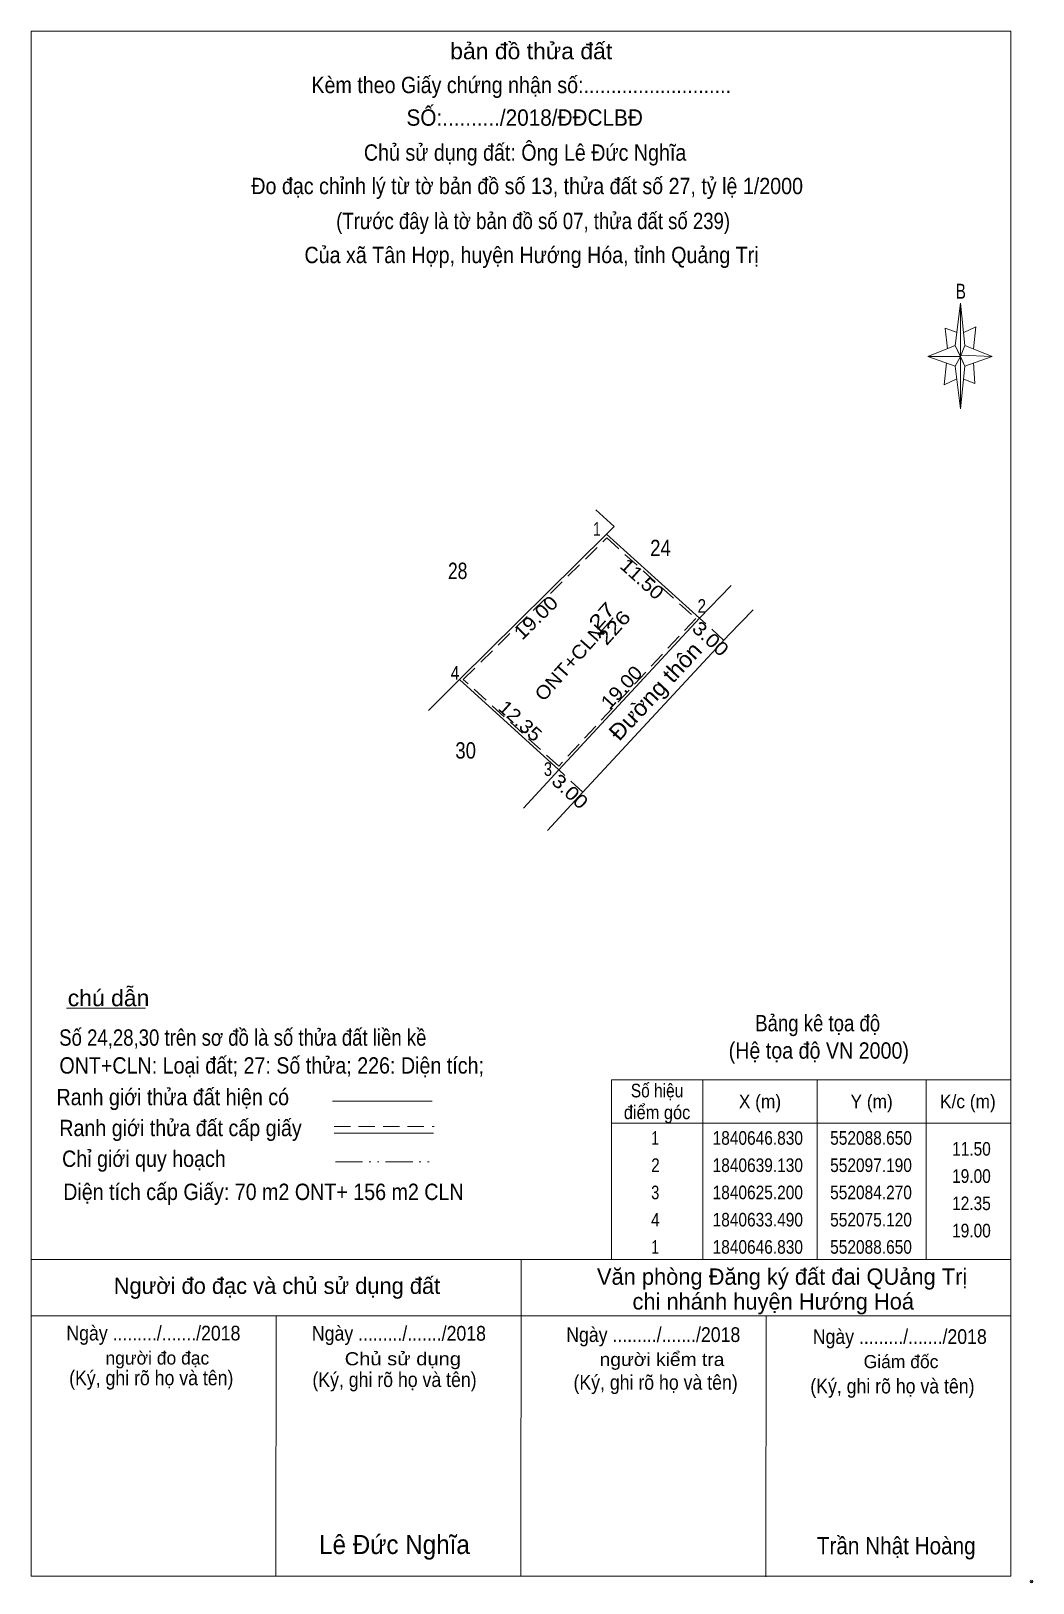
# Model space of a CAD drawing. Header units: metres. Extents: x 551515 to 552128, y 1840551 to 1840735.
# Drawn here: x 552035.8 to 552127.8, y 1840550.6 to 1840693 of the extents above; entities that cross this region are included whole.
import ezdxf
from ezdxf.enums import TextEntityAlignment as Align

# ---------------------------------------------------------------- set-up
doc = ezdxf.new("R2010")
doc.units = ezdxf.units.M
doc.header["$LTSCALE"] = 0.5
doc.header["$PDMODE"] = 32
doc.header["$PDSIZE"] = 0.25
doc.linetypes.add('DASH_DOUBLE_DOT', pattern=[9.2, 5, -1.2, 0.3, -1.2, 0.3, -1.2])
doc.linetypes.add('MEDIUM_DASHED', pattern=[4.5, 3, -1.5])
for name, color, linetype, lineweight in [('17', 7, 'Continuous', 13), ('2', 7, 'Continuous', 13), ('5', 7, 'Continuous', 13), ('6', 7, 'Continuous', 13), ('63', 7, 'Continuous', 13)]:
    doc.layers.add(name, color=color, linetype=linetype, lineweight=lineweight)
doc.layers.add('32', color=7, linetype='Continuous')

msp = doc.modelspace()

# ---------------------------------------------------------------- linework, layer by layer
at = {"layer": '17'}
for p, q in [((552039.05, 1840603.33), (552046.29, 1840603.33)), ((552080.78, 1840551.17), (552080.8, 1840580.27)), ((552058.28, 1840551.19), (552058.3, 1840575.1)), ((552103.28, 1840551.15), (552103.3, 1840575.06))]:
    msp.add_line(p, q, dxfattribs=at)
at = {"layer": '2'}
for p, q in [((552089.35, 1840647.53), (552087.66, 1840649.07)), ((552089.35, 1840647.53), (552087.66, 1840649.07)), ((552089.35, 1840647.53), (552087.66, 1840649.07)), ((552089.35, 1840647.53), (552087.66, 1840649.07)), ((552089.35, 1840647.53), (552087.66, 1840649.07)), ((552089.35, 1840647.53), (552087.66, 1840649.07)), ((552089.35, 1840647.53), (552087.66, 1840649.07)), ((552088.65, 1840646.83), (552097.19, 1840639.13)), ((552088.65, 1840646.83), (552097.19, 1840639.13)), ((552100.09, 1840642.13), (552097.19, 1840639.13)), ((552084.27, 1840625.2), (552097.19, 1840639.13)), ((552084.27, 1840625.2), (552097.19, 1840639.13)), ((552087.85, 1840637.58), (552089.25, 1840639.15)), ((552072.28, 1840630.65), (552075.12, 1840633.49)), ((552072.28, 1840630.65), (552075.12, 1840633.49)), ((552072.28, 1840630.65), (552075.12, 1840633.49)), ((552072.28, 1840630.65), (552075.12, 1840633.49)), ((552072.28, 1840630.65), (552075.12, 1840633.49)), ((552072.28, 1840630.65), (552075.12, 1840633.49)), ((552072.28, 1840630.65), (552075.12, 1840633.49)), ((552072.28, 1840630.65), (552075.12, 1840633.49)), ((552084.27, 1840625.2), (552075.12, 1840633.49)), ((552084.27, 1840625.2), (552075.12, 1840633.49)), ((552084.27, 1840625.2), (552081.01, 1840621.69))]:
    msp.add_line(p, q, dxfattribs=at)
at = {"layer": '2', "linetype": 'MEDIUM_DASHED'}
for p, q in [((552099.4, 1840637.09), (552097.19, 1840639.13)), ((552086.47, 1840623.16), (552084.27, 1840625.2))]:
    msp.add_line(p, q, dxfattribs=at)
at = {"layer": '2'}
for points in [[(552075.12, 1840633.49), (552088.65, 1840646.83), (552089.35, 1840647.53)], [(552075.12, 1840633.49), (552088.65, 1840646.83), (552089.35, 1840647.53)], [(552102.11, 1840639.9), (552099.91, 1840637.64), (552086.47, 1840623.17), (552083.21, 1840619.65)]]:
    msp.add_lwpolyline(points, dxfattribs=at)
at = {"layer": '2', "linetype": 'MEDIUM_DASHED'}
msp.add_lwpolyline([(552088.66, 1840646.49), (552096.83, 1840639.11), (552084.25, 1840625.55), (552075.48, 1840633.5)], close=True, dxfattribs=at)
at = {"layer": '5'}
for p, q in [((552035.78, 1840551.21), (552035.78, 1840693.01)), ((552120.65, 1840664.15), (552121.15, 1840668.05)), ((552121.55, 1840664.15), (552124.05, 1840663.15)), ((552120.65, 1840662.25), (552118.15, 1840663.15)), ((552121.55, 1840662.25), (552121.15, 1840658.35)), ((552122.35, 1840662.55), (552122.45, 1840660.65)), ((552122.45, 1840660.65), (552121.45, 1840661.05))]:
    msp.add_line(p, q, dxfattribs=at)
for points in [[(552035.78, 1840693.01), (552125.78, 1840693.01), (552125.78, 1840551.21)], [(552120.85, 1840665.35), (552119.75, 1840665.75), (552119.95, 1840663.85)], [(552121.45, 1840665.35), (552122.55, 1840665.85), (552122.35, 1840663.85)], [(552121.15, 1840663.15), (552120.65, 1840664.15), (552118.15, 1840663.15)], [(552119.85, 1840662.55), (552119.65, 1840660.55), (552120.75, 1840661.05)], [(552121.15, 1840663.15), (552121.55, 1840662.25), (552124.05, 1840663.15)]]:
    msp.add_lwpolyline(points, dxfattribs=at)
for points in [[(552121.15, 1840668.05), (552121.55, 1840664.15), (552121.15, 1840663.15)], [(552121.15, 1840663.15), (552118.15, 1840663.15), (552120.65, 1840664.15), (552121.55, 1840662.25), (552124.05, 1840663.15), (552121.15, 1840663.25)], [(552121.15, 1840663.15), (552121.15, 1840658.35), (552120.65, 1840662.25)]]:
    msp.add_lwpolyline(points, close=True, dxfattribs=at)
at = {"layer": '6'}
for p, q in [((552063.47, 1840594.79), (552072.61, 1840594.79)), ((552063.61, 1840591.86), (552072.75, 1840591.86)), ((552035.78, 1840580.27), (552125.78, 1840580.27)), ((552035.78, 1840575.11), (552125.78, 1840575.11)), ((552125.78, 1840551.21), (552035.78, 1840551.21))]:
    msp.add_line(p, q, dxfattribs=at)
at = {"layer": '6', "linetype": 'MEDIUM_DASHED'}
msp.add_line((552063.61, 1840592.48), (552072.81, 1840592.48), dxfattribs=at)
at = {"layer": '6'}
msp.add_point((552127.68, 1840550.71), dxfattribs=at)
at = {"layer": '63'}
for p, q in [((552097.48, 1840596.77), (552097.48, 1840580.27)), ((552107.98, 1840596.77), (552107.98, 1840580.27)), ((552117.98, 1840596.77), (552117.98, 1840580.27)), ((552089.08, 1840592.77), (552125.78, 1840592.77))]:
    msp.add_line(p, q, dxfattribs=at)
at = {"layer": '63', "linetype": 'DASH_DOUBLE_DOT'}
msp.add_line((552063.74, 1840589.23), (552072.94, 1840589.23), dxfattribs=at)
at = {"layer": '63'}
msp.add_lwpolyline([(552089.08, 1840596.77), (552125.78, 1840596.77), (552125.78, 1840580.27), (552089.08, 1840580.27)], close=True, dxfattribs=at)

# ---------------------------------------------------------------- texts
at = {"layer": '2'}
for s, width, p in [(' 1', 0.75, (552088.1, 1840646.69)), (' 2', 0.85, (552097.78, 1840639.62)), (' 4', 0.85, (552075.12, 1840633.49)), (' 3', 0.8, (552083.63, 1840624.65))]:
    msp.add_text(s, height=1.25, dxfattribs=dict(at, width=width)).set_placement(p, align=Align.RIGHT)
for s, width, p in [('24', 0.85, (552093.59, 1840644.82)), ('28', 0.8, (552074.965, 1840642.72)), ('30', 0.85, (552075.7, 1840626.24))]:
    msp.add_text(s, height=1.5, dxfattribs=dict(at, width=width)).set_placement(p, align=Align.CENTER)
for s, rotation, width, p in [('11.50', 317.961, 1.1, (552091.4765, 1840642.2673)), ('19.00', 44.595, 1.15, (552082.5912, 1840638.7269)), ('27', 48.347, 1.4, (552088.6703, 1840638.9296)), ('27', 48.347, 1.4, (552088.6703, 1840638.9296)), ('226', 48.347, 1.25, (552089.8005, 1840637.8446)), ('226', 48.347, 1.25, (552089.8005, 1840637.8446)), ('3.00', 317.291, 1.15, (552097.7661, 1840636.7859)), ('19.00', 47.154, 1.1, (552090.4777, 1840632.355)), ('12.35', 317.823, 1.1, (552080.2954, 1840629.2387)), ('3.00', 317.161, 1.15, (552084.855, 1840622.7708))]:
    msp.add_text(s, height=1.25, rotation=rotation, dxfattribs=dict(at, width=width)).set_placement(p, align=Align.CENTER)
at = {"layer": '2', "width": 1.1}
msp.add_text('ONT+CLN', height=1.25, rotation=48.347, dxfattribs=at).set_placement((552088.5943, 1840637.8592), align=Align.RIGHT)
at = {"layer": '32', "width": 1.05}
msp.add_text('Đường thôn', height=1.5, rotation=47.114, dxfattribs=at).set_placement((552093.6606, 1840631.9196), align=Align.CENTER)
at = {"layer": '5'}
for s, height, width, p in [('bản đồ thửa đất', 1.5, 1.05, (552081.72, 1840690.42)), ('Kèm theo Giấy chứng nhận số:...........................', 1.5, 0.9, (552080.8, 1840687.31)), ('SỐ:........../2018/ĐĐCLBĐ', 1.5, 0.95, (552081.12, 1840684.32)), ('Chủ sử dụng đất: Ông Lê Đức Nghĩa', 1.5, 0.9, (552081.16, 1840681.11)), ('Đo đạc chỉnh lý từ tờ bản đồ số 13, thửa đất số 27, tỷ lệ 1/2000 ', 1.5, 0.9, (552081.6, 1840678.04)), ('(Trước đây là tờ bản đồ số 07, thửa đất số 239)', 1.5, 0.85, (552081.895, 1840674.83)), ('Của xã Tân Hợp, huyện Hướng Hóa, tỉnh Quảng Trị', 1.5, 0.9, (552081.75, 1840671.71)), ('B', 1.378, 0.75, (552121.18, 1840668.44))]:
    msp.add_text(s, height=height, dxfattribs=dict(at, width=width)).set_placement(p, align=Align.CENTER)
at = {"layer": '6'}
for s, height, width, p in [('chú dẫn', 1.5, 1.05, (552042.9, 1840603.52)), ('Bảng kê tọa độ', 1.5, 0.85, (552108.03, 1840601.21)), ('(Hệ tọa độ VN 2000)', 1.5, 0.9, (552108.135, 1840598.7)), ('Ranh giới thửa đất hiện có ', 1.5, 0.9, (552049.05, 1840594.43)), ('Ranh giới thửa đất cấp giấy', 1.5, 0.9, (552049.51, 1840591.59)), ('Chỉ giới quy hoạch', 1.5, 0.9, (552046.15, 1840588.77)), ('Ngày ........./......./2018', 1.35, 0.9, (552047.02, 1840572.84)), ('Ngày ........./......./2018', 1.35, 0.9, (552069.57, 1840572.82)), ('Ngày ........./......./2018', 1.35, 0.9, (552092.93, 1840572.7)), ('Ngày ........./......./2018', 1.35, 0.9, (552115.57, 1840572.52)), ('Chủ sử dụng', 1.2, 1.15, (552069.93, 1840570.56)), ('người kiểm tra', 1.2, 1.1, (552093.73, 1840570.5)), ('(Ký, ghi rõ họ và tên)', 1.35, 0.9, (552046.825, 1840568.73)), ('(Ký, ghi rõ họ và tên)', 1.35, 0.9, (552069.165, 1840568.57)), ('(Ký, ghi rõ họ và tên)', 1.35, 0.9, (552093.145, 1840568.32)), ('(Ký, ghi rõ họ và tên)', 1.35, 0.9, (552114.895, 1840567.98)), ('Lê Đức Nghĩa', 1.75, 0.95, (552069.16, 1840553.24)), ('Trần Nhật Hoàng', 1.58, 0.9, (552115.245, 1840553.21))]:
    msp.add_text(s, height=height, dxfattribs=dict(at, width=width)).set_placement(p, align=Align.CENTER)
for s, width, p in [('Số 24,28,30 trên sơ đồ là số thửa đất liền kề', 0.85, (552038.37, 1840599.89)), ('ONT+CLN: Loại đất; 27: Số thửa; 226: Diện tích;', 0.9, (552038.39, 1840597.33)), ('Diện tích cấp Giấy: 70 m2 ONT+ 156 m2 CLN', 0.9, (552038.74, 1840585.73))]:
    msp.add_text(s, height=1.5, dxfattribs=dict(at, width=width)).set_placement(p)
for s, height, p in [('Người đo đạc và chủ sử dụng đất', 1.5, (552058.37, 1840577.11)), (' Văn phòng Đăng ký đất đai QUảng Trị', 1.5, (552104.485, 1840577.95)), ('chi nhánh huyện Hướng Hoá', 1.5, (552103.95, 1840575.68)), ('người đo đạc', 1.2, (552047.385, 1840570.63)), ('Giám đốc', 1.2, (552115.685, 1840570.3))]:
    msp.add_text(s, height=height, dxfattribs=at).set_placement(p, align=Align.CENTER)
at = {"layer": '63'}
for s, width, p in [('Số hiệu', 0.85, (552093.28, 1840595.15)), ('X (m)', 0.95, (552102.73, 1840594.15)), ('Y (m)', 0.95, (552112.985, 1840594.15)), ('K/c (m)', 0.95, (552121.825, 1840594.15)), ('điểm góc', 0.9, (552093.28, 1840593.15)), (' 1', 0.75, (552092.93, 1840590.8)), ('1840646.830', 0.85, (552102.53, 1840590.8)), ('552088.650', 0.85, (552112.93, 1840590.8)), (' 2', 0.85, (552092.935, 1840588.3)), ('1840639.130', 0.85, (552102.53, 1840588.3)), ('552097.190', 0.85, (552112.93, 1840588.3)), (' 3', 0.8, (552092.925, 1840585.8)), ('1840625.200', 0.85, (552102.53, 1840585.8)), ('552084.270', 0.85, (552112.93, 1840585.8)), (' 4', 0.85, (552092.93, 1840583.3)), ('1840633.490', 0.85, (552102.53, 1840583.3)), ('552075.120', 0.85, (552112.93, 1840583.3)), (' 1', 0.75, (552092.93, 1840580.8)), ('1840646.830', 0.85, (552102.53, 1840580.8)), ('552088.650', 0.85, (552112.93, 1840580.8))]:
    msp.add_text(s, height=1.25, dxfattribs=dict(at, width=width)).set_placement(p, align=Align.CENTER)
at = {"layer": '63', "width": 0.85}
for s, p in [('11.50', (552123.93, 1840589.8)), ('19.00', (552123.93, 1840587.3)), ('12.35', (552123.93, 1840584.8)), ('19.00', (552123.93, 1840582.3))]:
    msp.add_text(s, height=1.25, dxfattribs=at).set_placement(p, align=Align.RIGHT)

doc.saveas('drawing.dxf')
